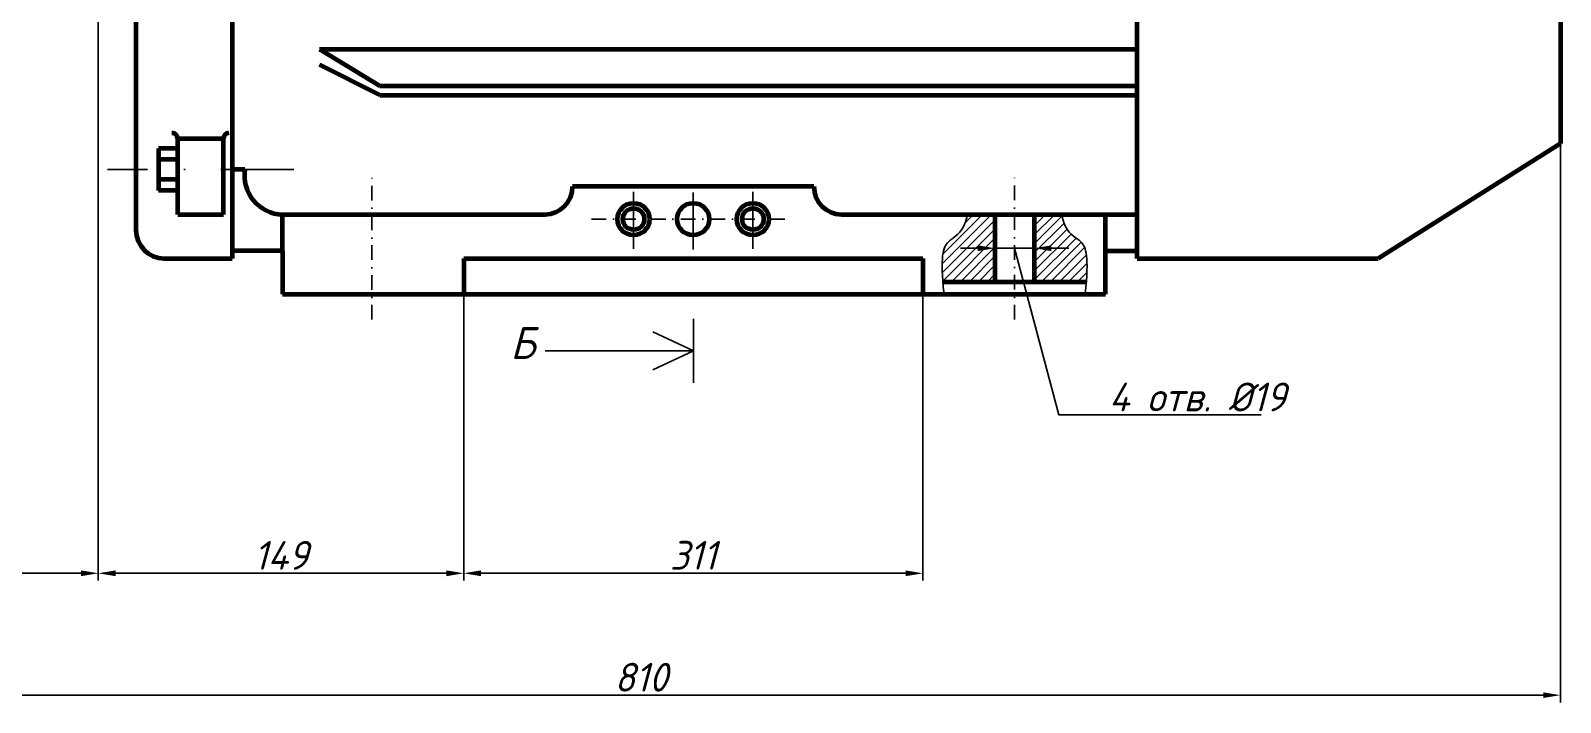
# Paper-space layout 'Лист1' of a CAD drawing. Header units: millimetres. Extents: x 20 to 836, y 1 to 589.
# Drawn here: x 231 to 497.2, y 241.7 to 358.5 of the extents above; entities that cross this region are included whole.
import ezdxf

# ---------------------------------------------------------------- set-up
doc = ezdxf.new("R2010")
doc.units = ezdxf.units.MM
doc.linetypes.add('DASHDOT', pattern=[25.4, 12.7, -6.35, 0, -6.35])
doc.styles.add('GOST', font='isocp3.shx', dxfattribs={"oblique": 15})
doc.styles.add('ЕСКД', font='GOST Common.ttf', dxfattribs={"oblique": 15})
doc.dimstyles.new('GOST', dxfattribs={"dimscale": 0, "dimtxt": 3, "dimasz": 3, "dimexe": 1.25, "dimexo": 0, "dimtad": 1, "dimtoh": 1, "dimdec": 3, "dimdsep": 46, "dimtxsty": 'GOST', "dimcen": 5, "dimadec": 3, "dimazin": 2, "dimtfac": 1, "dimtdec": 4, "dimtmove": 1, "dimatfit": 3, "dimfxl": 1, "dimtolj": 1, "dimtzin": 0, "dimarcsym": 0})

# ---------------------------------------------------------------- blocks, each defined once
blk = doc.blocks.new('*D27')
at = {"color": 0, "lineweight": -2, "transparency": 16777216}
for p, q in [((306.36, 312.71), (306.36, 262.9)), ((386.25, 312.71), (386.25, 262.9)), ((309.36, 264.15), (383.25, 264.15))]:
    blk.add_line(p, q, dxfattribs=at)
at = {"color": 0, "transparency": 16777216}
for points in [[(309.36, 264.65), (309.36, 263.65), (306.36, 264.15)], [(383.25, 264.65), (383.25, 263.65), (386.25, 264.15)]]:
    blk.add_solid(points, dxfattribs=at)
at = {"layer": 'Defpoints', "color": 0, "transparency": 16777216}
for p in [(306.36, 312.71), (386.25, 312.71), (386.25, 264.15)]:
    blk.add_point(p, dxfattribs=at)
at = {"color": 0, "lineweight": 25, "transparency": 16777216, "insert": (346.3, 267.28), "char_height": 3, "width": 12.7649, "attachment_point": 5, "style": 'ЕСКД'}
blk.add_mtext('\\A1;{\\H1.6667x;311}', dxfattribs=at)
blk = doc.blocks.new('*D36')
at = {"color": 0, "lineweight": -2, "transparency": 16777216}
for p, q in [((242.78, 385.71), (242.78, 262.9)), ((306.36, 312.71), (306.36, 262.9)), ((303.36, 264.15), (245.78, 264.15))]:
    blk.add_line(p, q, dxfattribs=at)
at = {"color": 0, "transparency": 16777216}
for points in [[(245.78, 264.65), (245.78, 263.65), (242.78, 264.15)], [(303.36, 264.65), (303.36, 263.65), (306.36, 264.15)]]:
    blk.add_solid(points, dxfattribs=at)
at = {"layer": 'Defpoints', "color": 0, "transparency": 16777216}
for p in [(242.78, 385.71), (306.36, 312.71), (242.78, 264.15)]:
    blk.add_point(p, dxfattribs=at)
at = {"color": 0, "lineweight": 25, "transparency": 16777216, "insert": (274.57, 267.27), "char_height": 3, "width": 10.7988, "attachment_point": 5, "style": 'ЕСКД'}
blk.add_mtext('\\A1;{\\H1.6667x;149}', dxfattribs=at)
blk = doc.blocks.new('*D37')
at = {"color": 0, "lineweight": -2, "transparency": 16777216}
for p, q in [((177.22, 388.12), (177.22, 262.9)), ((242.78, 385.71), (242.78, 262.9)), ((180.22, 264.15), (239.78, 264.15))]:
    blk.add_line(p, q, dxfattribs=at)
at = {"color": 0, "transparency": 16777216}
for points in [[(180.22, 264.65), (180.22, 263.65), (177.22, 264.15)], [(239.78, 264.65), (239.78, 263.65), (242.78, 264.15)]]:
    blk.add_solid(points, dxfattribs=at)
at = {"layer": 'Defpoints', "color": 0, "transparency": 16777216}
for p in [(177.22, 388.12), (242.78, 385.71), (242.78, 264.15)]:
    blk.add_point(p, dxfattribs=at)
at = {"color": 0, "lineweight": 25, "transparency": 16777216, "insert": (210, 267.27), "char_height": 3, "attachment_point": 5, "style": 'ЕСКД'}
blk.add_mtext('\\A1;{\\H1.6667x;110}', dxfattribs=at)
blk = doc.blocks.new('*D38')
at = {"color": 0, "lineweight": -2, "transparency": 16777216}
for p, q in [((497.22, 408.46), (497.22, 241.71)), ((177.22, 388.12), (177.22, 241.71)), ((180.22, 242.96), (494.22, 242.96))]:
    blk.add_line(p, q, dxfattribs=at)
at = {"color": 0, "transparency": 16777216}
for points in [[(180.22, 243.46), (180.22, 242.46), (177.22, 242.96)], [(494.22, 243.46), (494.22, 242.46), (497.22, 242.96)]]:
    blk.add_solid(points, dxfattribs=at)
at = {"layer": 'Defpoints', "color": 0, "transparency": 16777216}
for p in [(497.22, 408.46), (177.22, 388.12), (497.22, 242.96)]:
    blk.add_point(p, dxfattribs=at)
at = {"color": 0, "lineweight": 25, "transparency": 16777216, "insert": (337.22, 246.08), "char_height": 3, "attachment_point": 5, "style": 'ЕСКД'}
blk.add_mtext('\\A1;{\\H1.6667x;810}', dxfattribs=at)
blk = doc.blocks.new('*D40')
at = {"color": 0, "lineweight": -2, "transparency": 16777216}
for p, q in [((398.81, 326.55), (398.81, 319.42)), ((405.65, 326.55), (405.65, 319.42)), ((395.81, 320.67), (392.81, 320.67)), ((398.81, 320.67), (405.65, 320.67)), ((398.81, 320.67), (405.65, 320.67)), ((402.23, 320.67), (409.93, 291.68)), ((408.65, 320.67), (411.65, 320.67)), ((409.93, 291.68), (445.12, 291.68))]:
    blk.add_line(p, q, dxfattribs=at)
at = {"color": 0, "transparency": 16777216}
for points in [[(395.81, 321.17), (395.81, 320.17), (398.81, 320.67)], [(408.65, 321.17), (408.65, 320.17), (405.65, 320.67)]]:
    blk.add_solid(points, dxfattribs=at)
at = {"layer": 'Defpoints', "color": 0, "transparency": 16777216}
for p in [(398.81, 326.55), (405.65, 326.55), (405.65, 320.67)]:
    blk.add_point(p, dxfattribs=at)
at = {"color": 0, "lineweight": 25, "transparency": 16777216, "insert": (434.05, 294.81), "char_height": 3, "width": 46.9932, "attachment_point": 5, "style": 'ЕСКД'}
blk.add_mtext('\\A1;{\\H1.6667x;4 отв. %%C19}', dxfattribs=at)

psp = doc.layouts.new('Лист1')

# ---------------------------------------------------------------- hatches: boundary and pattern name
at = {"lineweight": 20, "transparency": 33554687}
h = psp.add_hatch(dxfattribs=at)
h.set_pattern_fill('ANSI31', color=256, scale=0.349338, style=0)
h.set_pattern_definition([(45, (117.5898, 100.8128), (-0.7842854, 0.7842854), [])])
edge = h.paths.add_edge_path()
edge.add_line((398.808, 326.5501), (394.0783, 326.5501))
edge.add_spline(control_points=[(394.0783, 326.5501), (393.8719, 325.7443), (393.0287, 323.0667), (390.3275, 322.1757), (389.3688, 319.6311), (389.7515, 314.7971)], knot_values=[8.84154365, 8.84154365, 8.84154365, 8.84154365, 12.07851038, 19.7343452, 27.98382596, 27.98382596, 27.98382596, 27.98382596], degree=3, periodic=0)
edge.add_line((389.7515, 314.7971), (398.808, 314.7971))
edge.add_line((398.808, 314.7971), (398.808, 326.5501))
edge = h.paths.add_edge_path()
edge.add_line((405.6518, 314.7971), (414.7084, 314.7971))
edge.add_spline(control_points=[(414.7084, 314.7971), (415.0911, 319.6311), (414.1324, 322.1757), (411.4312, 323.0667), (410.588, 325.7443), (410.3816, 326.5501)], knot_values=[8.84154365, 8.84154365, 8.84154365, 8.84154365, 17.09102441, 24.74685923, 27.98382596, 27.98382596, 27.98382596, 27.98382596], degree=3, periodic=0)
edge.add_line((410.3816, 326.5501), (405.6518, 326.5501))
edge.add_line((405.6518, 326.5501), (405.6518, 314.7971))

# ---------------------------------------------------------------- linework, layer by layer
at = {"lineweight": 70, "transparency": 33554687}
for p, q in [((497.2159, 478.0627), (497.2159, 338.8515)), ((249.3092, 417.8957), (249.3092, 323.8285)), ((266.0966, 401.804), (266.0966, 318.8825)), ((423.5381, 318.8825), (423.5381, 401.804)), ((281.2518, 355.2635), (423.5381, 355.2635)), ((281.2518, 355.2635), (291.7439, 348.9104)), ((291.7439, 347.2676), (281.2518, 352.5511)), ((291.7439, 348.9104), (423.5381, 348.9104)), ((291.7439, 347.2676), (423.5381, 347.2676)), ((256.5931, 326.5501), (256.5931, 339.7441)), ((256.5931, 339.7441), (264.5684, 339.7441)), ((264.5684, 326.5501), (264.5684, 339.7441)), ((497.2159, 338.8515), (465.5064, 318.8825)), ((253.2583, 338.0187), (253.2583, 330.7168)), ((256.5931, 338.0187), (253.2583, 338.0187)), ((256.5931, 336.1061), (253.2583, 336.1061)), ((268.2657, 334.3678), (266.0966, 334.3678)), ((256.5931, 332.6294), (253.2583, 332.6294)), ((256.5931, 330.7168), (253.2583, 330.7168)), ((367.2869, 331.3905), (325.3186, 331.3905)), ((256.5931, 326.5501), (264.5684, 326.5501)), ((274.826, 326.5501), (320.4782, 326.5501)), ((274.826, 320.1989), (274.826, 326.5501)), ((372.1273, 326.5501), (423.5381, 326.5501)), ((398.808, 326.5501), (398.808, 314.7971)), ((405.6518, 326.5501), (405.6518, 314.7971)), ((418.0336, 320.1989), (418.0336, 326.5501)), ((274.826, 320.1989), (266.0966, 320.1989)), ((274.826, 320.1989), (274.826, 312.7073)), ((418.0336, 312.7073), (418.0336, 320.1989)), ((418.0336, 320.1989), (423.5381, 320.1989)), ((254.2553, 318.8825), (266.0966, 318.8825)), ((306.36, 318.8825), (386.2455, 318.8825)), ((306.36, 318.8825), (306.36, 312.7073)), ((386.2455, 318.8825), (386.2455, 312.7073)), ((423.5381, 318.8825), (465.5064, 318.8825)), ((414.7084, 314.7971), (389.7515, 314.7971)), ((274.826, 312.7073), (306.36, 312.7073)), ((290.593, 312.7073), (386.2455, 312.7073)), ((386.2455, 312.7073), (418.0336, 312.7073))]:
    psp.add_line(p, q, dxfattribs=at)
at = {"linetype": 'DASHDOT', "lineweight": 25, "transparency": 33554687}
for p, q in [((276.8218, 334.3678), (244.3901, 334.3678)), ((335.9245, 320.5873), (335.9245, 330.4476)), ((346.3028, 320.4378), (346.3028, 330.3361)), ((356.681, 320.5873), (356.681, 330.4476))]:
    psp.add_line(p, q, dxfattribs=at)
at = {"linetype": 'DASHDOT', "lineweight": 25, "ltscale": 0.2, "transparency": 33554687}
for p, q in [((290.3756, 308.2769), (290.3756, 332.9223)), ((402.2299, 308.3073), (402.2299, 332.9223)), ((328.6165, 325.7329), (362.6886, 325.7329))]:
    psp.add_line(p, q, dxfattribs=at)
at = {"linetype": 'Continuous', "transparency": 33554687}
psp.add_line((346.3347, 308.3943), (346.3347, 297.2572), dxfattribs=at)
at = {"transparency": 33554687}
for q in [(339.2692, 306.1205), (320.5189, 302.8258), (339.2692, 299.531)]:
    psp.add_line((346.3347, 302.8258), q, dxfattribs=at)
at = {"lineweight": 70, "transparency": 33554687}
for centre, radius in [((335.9245, 325.7329), 2.7979), ((335.9245, 325.7329), 1.8653), ((346.3028, 325.7329), 2.7979), ((356.681, 325.7329), 2.7979), ((356.681, 325.7329), 1.8653)]:
    psp.add_circle(centre, radius, dxfattribs=at)
for centre, radius, start, end in [((255.6605, 339.7393), 0.9326, 0.300174, 93.934756), ((265.501, 339.774), 0.9326, 90, 181.833074), ((274.9502, 333.3158), 6.7668, 171.056288, 268.947874), ((320.4782, 331.3905), 4.8404, 270, 0), ((372.1273, 331.3905), 4.8404, 180, 270), ((254.2553, 323.8285), 4.946, 180, 270)]:
    psp.add_arc(centre, radius, start, end, dxfattribs=at)
at = {"lineweight": 25, "transparency": 33554687}
for points in [[(394.0783, 326.5501), (393.8719, 325.7443), (393.0287, 323.0667), (390.1748, 322.1254), (389.2444, 319.2766), (389.9487, 312.7073)], [(410.3816, 326.5501), (410.588, 325.7443), (411.4312, 323.0667), (414.285, 322.1254), (415.2155, 319.2766), (414.5112, 312.7073)]]:
    psp.add_open_spline(points, degree=3, knots=[8.84154365, 8.84154365, 8.84154365, 8.84154365, 12.07851038, 19.7343452, 29.06559164, 29.06559164, 29.06559164, 29.06559164], dxfattribs=at)

# ---------------------------------------------------------------- texts
at = {"transparency": 33554687, "insert": (316.6388, 304.2027), "char_height": 5.5685, "attachment_point": 5, "style": 'ЕСКД'}
psp.add_mtext_dynamic_manual_height_columns('Б', width=69.021591, gutter_width=12.5, heights=[13.6109], dxfattribs=at)

# ---------------------------------------------------------------- dimensions: what is measured, and where the dimension line sits
at = {"lineweight": 25, "transparency": 33554687}
for base, p1, p2, text, picture, middle in [((497.2159, 242.9576), (177.2158, 388.1231), (497.2159, 408.4571), '{\\H1.6667x;810}', '*D38', (337.2158, 246.0826)), ((242.7808, 264.147), (177.2158, 388.1231), (242.7808, 385.7123), '{\\H1.6667x;110}', '*D37', (209.9983, 267.2721)), ((242.7808, 264.147), (306.36, 312.7073), (242.7808, 385.7123), '{\\H1.6667x;149}', '*D36', (274.5704, 267.2721)), ((386.2455, 264.1545), (306.36, 312.7073), (386.2455, 312.7073), '{\\H1.6667x;311}', '*D27', (346.3028, 267.2796))]:
    dim = psp.add_linear_dim(base=base, p1=p1, p2=p2, text=text, dimstyle='GOST', override={"dimscale": 1, "dimtxsty": 'ЕСКД'}, dxfattribs=at)
    dim.commit()
    dim.dimension.update_dxf_attribs({"geometry": picture, "text_midpoint": middle})
dim = psp.add_linear_dim(base=(405.6518, 320.6736), p1=(398.808, 326.5501), p2=(405.6518, 326.5501), text='{\\H1.6667x;4 отв. %%C19}', dimstyle='GOST', override={"dimscale": 1, "dimtxsty": 'ЕСКД'}, dxfattribs=at)
dim.commit()
dim.dimension.update_dxf_attribs({"geometry": '*D40', "text_midpoint": (410.5532, 291.6829), "dimtype": 160})

doc.saveas('drawing.dxf')
